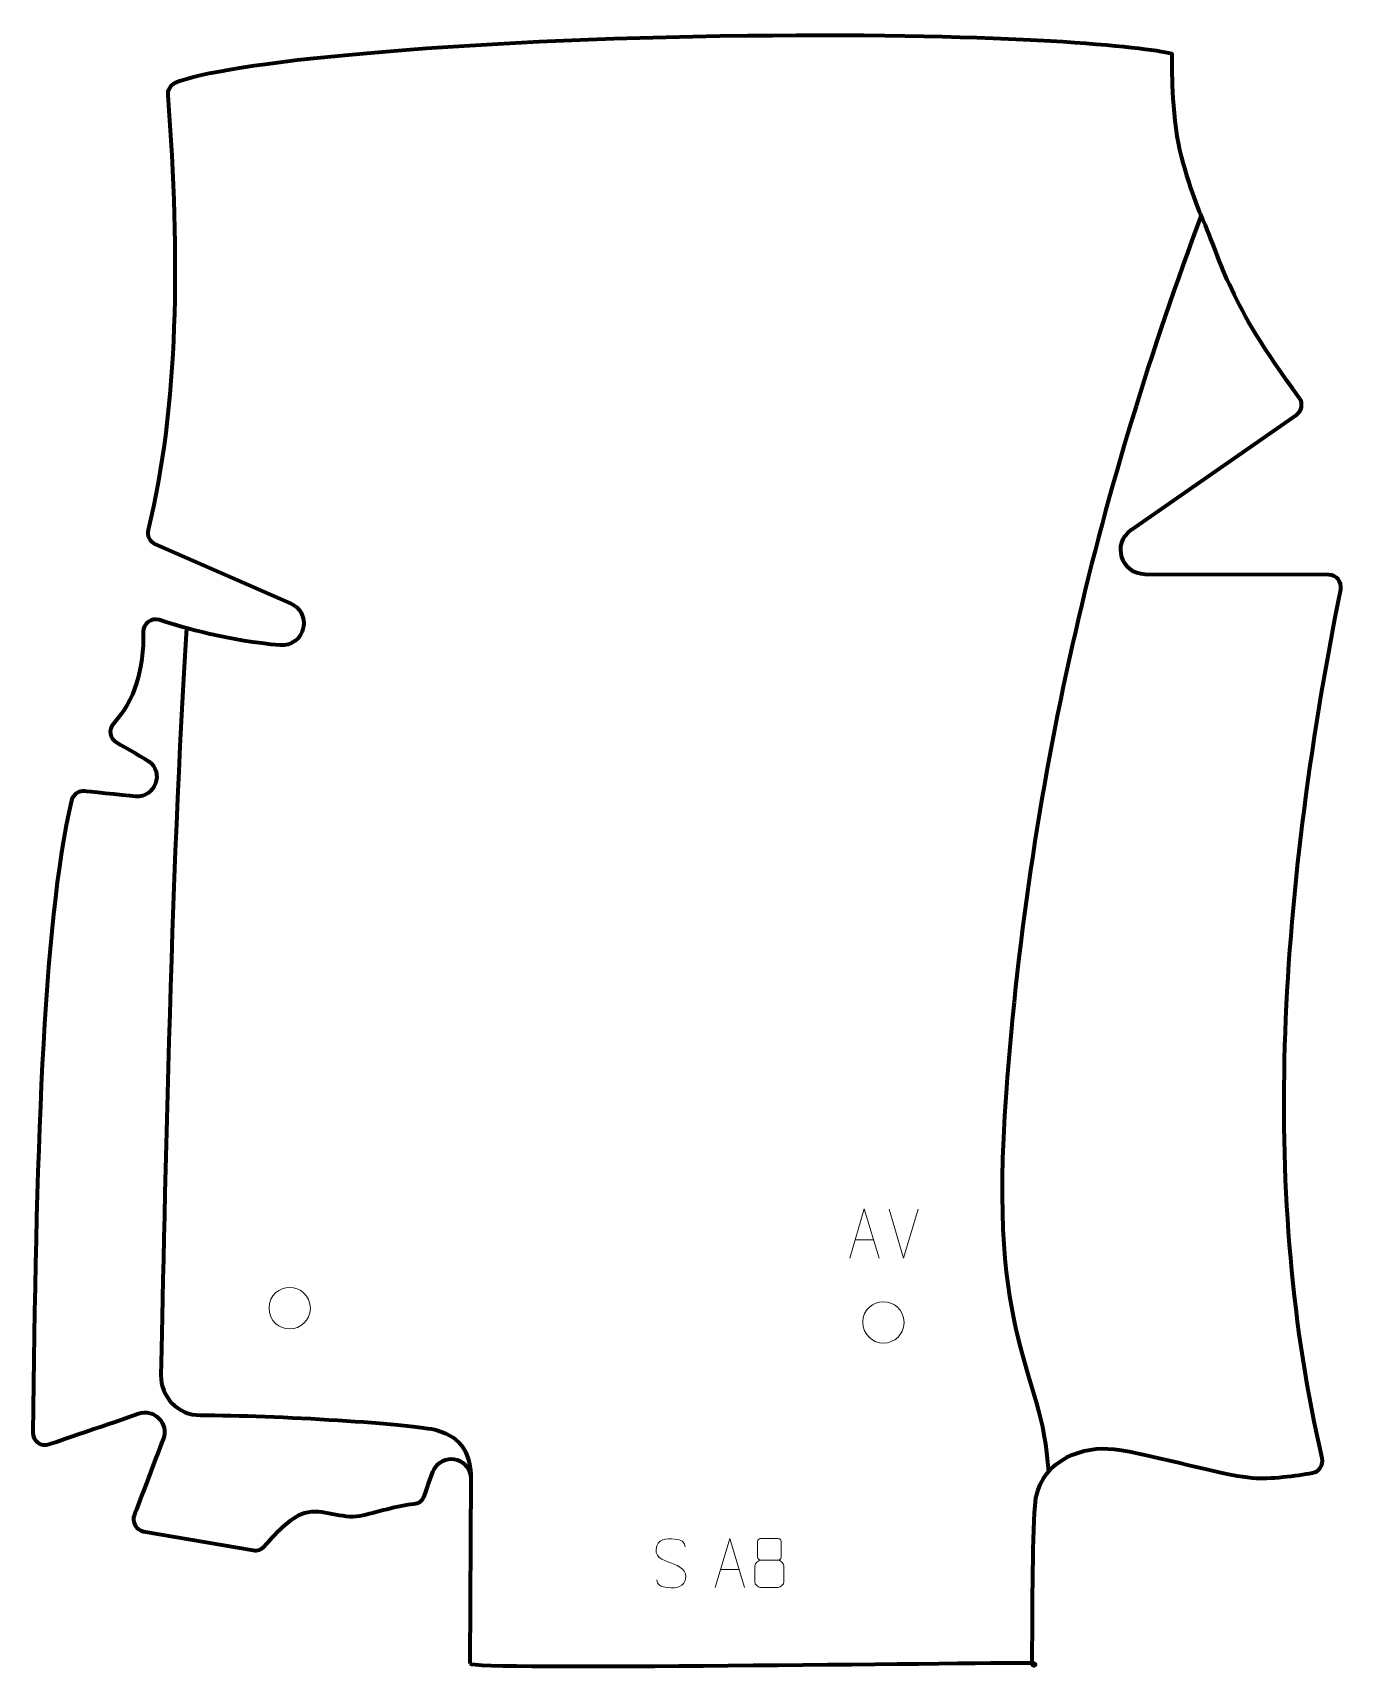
# Model space of a CAD drawing. Header units: millimetres. Extents: x -333 to 333, y -417 to 416.
import ezdxf

# ---------------------------------------------------------------- set-up
doc = ezdxf.new("R2010")
doc.units = ezdxf.units.MM
doc.header["$MEASUREMENT"] = 0
for name, color, linetype in [('layer 1', 7, 'Continuous'), ('layer 2', 7, 'Continuous'), ('layer 3', 7, 'Continuous')]:
    doc.layers.add(name, color=color, linetype=linetype)

msp = doc.modelspace()

# ---------------------------------------------------------------- linework, layer by layer
at = {"layer": 'layer 1', "color": 250, "lineweight": 9}
for points, knots in [([(82.7964, -207.0587), (82.7964, -207.0587), (90.1674, -182.1052), (90.1674, -182.1052), (90.1674, -182.1052), (90.1674, -182.1052), (97.7373, -207.0587), (97.7373, -207.0587)], [0, 0, 0, 0, 0.33333333, 0.33333333, 0.33333333, 0.33333333, 1, 1, 1, 1]), ([(-212.4063, -232.4372), (-212.3356, -225.7968), (-207.0616, -221.9508), (-201.9063, -222.0478), (-201.9063, -222.0478), (-196.751, -221.9508), (-191.477, -226.0142), (-191.4063, -232.6546), (-191.4063, -232.6546), (-191.7765, -238.9839), (-196.2184, -243.0146), (-201.9063, -243.044), (-201.9063, -243.044), (-207.0616, -243.141), (-212.3356, -239.0776), (-212.4063, -232.4372)], [0, 0, 0, 0, 0.2, 0.2, 0.2, 0.2, 0.4, 0.4, 0.4, 0.4, 0.6, 0.6, 0.6, 0.6, 1, 1, 1, 1]), ([(89.3882, -239.6649), (89.4589, -233.0245), (94.7329, -229.1785), (99.8882, -229.2755), (99.8882, -229.2755), (105.0435, -229.1785), (110.3175, -233.2419), (110.3882, -239.8823), (110.3882, -239.8823), (110.018, -246.2116), (105.5761, -250.2423), (99.8882, -250.2717), (99.8882, -250.2717), (94.7329, -250.3687), (89.4589, -246.3053), (89.3882, -239.6649)], [0, 0, 0, 0, 0.2, 0.2, 0.2, 0.2, 0.4, 0.4, 0.4, 0.4, 0.6, 0.6, 0.6, 0.6, 1, 1, 1, 1]), ([(-8.1153, -362.1084), (-12.3636, -360.638), (-17.2717, -358.8422), (-15.2666, -353.3219), (-15.2666, -353.3219), (-13.7631, -349.182), (-8.5495, -349.5705), (-4.9459, -350.1716), (-4.9459, -350.1716), (-2.0853, -350.6488), (-1.2206, -351.862), (-0.91, -353.9461)], [0, 0, 0, 0, 0.25, 0.25, 0.25, 0.25, 0.5, 0.5, 0.5, 0.5, 1, 1, 1, 1]), ([(14.4142, -374.5852), (14.4142, -374.5852), (21.7852, -349.6317), (21.7852, -349.6317), (21.7852, -349.6317), (21.7852, -349.6317), (29.3551, -374.5852), (29.3551, -374.5852)], [0, 0, 0, 0, 0.33333333, 0.33333333, 0.33333333, 0.33333333, 1, 1, 1, 1]), ([(35.9313, -351.0976), (35.9313, -353.3106), (35.9313, -356.9929), (35.9313, -359.2062), (35.9313, -359.2062), (35.9463, -359.7136), (36.7537, -360.645), (37.4538, -360.6438), (37.4538, -360.6438), (40.4237, -360.6436), (43.3939, -360.7285), (46.3643, -360.7288), (46.3643, -360.7288), (47.1614, -360.7246), (47.8821, -359.9343), (47.8795, -359.2136), (47.8795, -359.2136), (47.8792, -356.9976), (47.8792, -353.3129), (47.8795, -351.0976), (47.8795, -351.0976), (47.861, -350.3868), (47.2496, -349.6264), (46.4157, -349.6338), (46.4157, -349.6338), (43.3986, -349.6341), (40.3817, -349.6341), (37.3651, -349.6338), (37.3651, -349.6338), (36.7387, -349.6262), (35.9146, -350.3372), (35.9313, -351.0976)], [0, 0, 0, 0, 0.11111111, 0.11111111, 0.11111111, 0.11111111, 0.22222222, 0.22222222, 0.22222222, 0.22222222, 0.33333333, 0.33333333, 0.33333333, 0.33333333, 0.44444444, 0.44444444, 0.44444444, 0.44444444, 0.55555556, 0.55555556, 0.55555556, 0.55555556, 0.66666667, 0.66666667, 0.66666667, 0.66666667, 0.77777778, 0.77777778, 0.77777778, 0.77777778, 1, 1, 1, 1]), ([(-8.1153, -362.1085), (-4.0967, -363.7552), (0.9328, -365.6435), (-0.9012, -371.0038), (-0.9012, -371.0038), (-2.361, -375.2702), (-7.2718, -375.0135), (-10.9979, -374.4588), (-10.9979, -374.4588), (-13.7479, -374.049), (-14.9688, -372.8355), (-15.3468, -370.7233)], [0, 0, 0, 0, 0.25, 0.25, 0.25, 0.25, 0.5, 0.5, 0.5, 0.5, 1, 1, 1, 1]), ([(34.4725, -363.6158), (34.4725, -366.7866), (34.4725, -368.4887), (34.4725, -371.6601), (34.4725, -371.6601), (34.464, -372.882), (36.1619, -374.5747), (37.4145, -374.5832), (37.4145, -374.5832), (40.3976, -374.5829), (43.3809, -374.5829), (46.3643, -374.5832), (46.3643, -374.5832), (47.6876, -374.5715), (49.308, -372.9499), (49.2969, -371.6507), (49.2969, -371.6507), (49.2966, -368.4825), (49.2966, -366.7837), (49.2969, -363.6158), (49.2969, -363.6158), (49.2272, -362.2354), (47.6494, -360.6568), (46.344, -360.6629), (46.344, -360.6629), (43.3674, -360.6632), (40.3908, -360.6632), (37.4145, -360.6629), (37.4145, -360.6629), (36.335, -360.6565), (34.4887, -362.2354), (34.4725, -363.6158)], [0, 0, 0, 0, 0.11111111, 0.11111111, 0.11111111, 0.11111111, 0.22222222, 0.22222222, 0.22222222, 0.22222222, 0.33333333, 0.33333333, 0.33333333, 0.33333333, 0.44444444, 0.44444444, 0.44444444, 0.44444444, 0.55555556, 0.55555556, 0.55555556, 0.55555556, 0.66666667, 0.66666667, 0.66666667, 0.66666667, 0.77777778, 0.77777778, 0.77777778, 0.77777778, 1, 1, 1, 1])]:
    msp.add_open_spline(points, degree=3, knots=knots, dxfattribs=at)
for points in [[(110.1559, -207.066), (110.1559, -207.066), (102.8341, -182.1124), (102.8341, -182.1124)], [(117.4778, -182.1124), (117.4778, -182.1124), (110.156, -207.066), (110.156, -207.066)], [(85.519, -197.8093), (85.519, -197.8093), (95.0147, -197.8093), (95.0147, -197.8093)], [(17.1368, -365.3358), (17.1368, -365.3358), (26.6325, -365.3358), (26.6325, -365.3358)]]:
    msp.add_open_spline(points, degree=3, dxfattribs=at)
at = {"layer": 'layer 2', "color": 230, "lineweight": 200}
msp.add_open_spline([(-110.433, -413.2093), (-110.433, -413.2093), (-109.8699, -318.9906), (-109.8699, -318.9906), (-109.8699, -318.9906), (-110.0198, -309.423), (-122.2898, -305.595), (-127.8594, -313.3758), (-127.8594, -313.3758), (-129.3104, -315.4029), (-131.7435, -322.9703), (-133.415, -327.8708), (-133.415, -327.8708), (-134.2165, -330.2206), (-136.3388, -331.8706), (-138.8153, -332.047), (-138.8153, -332.047), (-146.3958, -332.586), (-158.3959, -336.5089), (-166.194, -338.0685), (-166.194, -338.0685), (-175.4583, -339.9213), (-185.0934, -333.9925), (-194.3577, -336.5865), (-194.3577, -336.5865), (-201.3056, -338.5321), (-210.547, -348.6067), (-214.7331, -353.5227), (-214.7331, -353.5227), (-216.153, -355.1899), (-218.3434, -355.9889), (-220.5013, -355.6174), (-220.5013, -355.6174), (-220.5013, -355.6174), (-276.1593, -346.0318), (-276.1593, -346.0318), (-276.1593, -346.0318), (-280.0326, -345.3647), (-282.316, -341.3088), (-280.8775, -337.6515), (-280.8775, -337.6515), (-280.8775, -337.6515), (-269.9668, -308.7382), (-266.2534, -299.1296), (-266.2534, -299.1296), (-263.1769, -291.1695), (-270.8025, -283.3357), (-278.8536, -286.1664), (-278.8536, -286.1664), (-290.1516, -290.1391), (-324.175, -301.6837), (-324.175, -301.6837), (-324.175, -301.6837), (-328.2453, -303.1527), (-332.5298, -300.1043), (-332.4801, -295.7775), (-332.4801, -295.7775), (-330.9384, -162.1658), (-327.7694, -37.154), (-312.8187, 25.6063), (-312.8187, 25.6063), (-312.0839, 28.6903), (-309.154, 30.7308), (-306.0086, 30.3349), (-306.0086, 30.3349), (-306.0086, 30.3349), (-286.7406, 28.2913), (-280.3074, 27.7229), (-280.3074, 27.7229), (-270.3344, 26.8424), (-265.3715, 40.1993), (-273.7616, 45.6624), (-273.7616, 45.6624), (-277.67, 48.2074), (-289.8622, 55.0841), (-289.8622, 55.0841), (-289.8622, 55.0841), (-293.3757, 57.0011), (-294.2132, 61.7255), (-291.5042, 64.6712), (-291.5042, 64.6712), (-280.7223, 76.3947), (-276.1011, 92.2101), (-276.3256, 111.4167), (-276.3256, 111.4167), (-276.3753, 115.6535), (-272.2584, 118.6966), (-268.2272, 117.3927), (-268.2272, 117.3927), (-255.9361, 113.4166), (-231.9356, 106.5868), (-206.7631, 104.5714), (-206.7631, 104.5714), (-201.0852, 104.1169), (-195.9512, 108.024), (-195.0103, 113.642), (-195.0103, 113.642), (-194.9952, 113.7323), (-194.98, 113.8219), (-194.9645, 113.9104), (-194.9645, 113.9104), (-194.0977, 118.898), (-196.7488, 123.8299), (-201.3868, 125.8587), (-201.3868, 125.8587), (-201.3868, 125.8587), (-270.3314, 156.0218), (-270.3314, 156.0218), (-270.3314, 156.0218), (-273.0963, 157.2315), (-274.5822, 160.2531), (-273.8639, 163.1844), (-273.8639, 163.1844), (-258.4915, 225.9195), (-257.6002, 301.778), (-263.9346, 384.1859), (-263.9346, 384.1859), (-264.135, 386.7975), (-262.6833, 389.2549), (-260.2926, 390.326), (-260.2926, 390.326), (-237.4307, 400.5696), (-119.8828, 412.6017), (30.8331, 414.3744), (30.8331, 414.3744), (168.4178, 415.9933), (231.7683, 408.6329), (246.5374, 405.3268), (246.5374, 405.3268), (246.9509, 405.2343), (245.8055, 384.4152), (249.2949, 363.4799), (249.2949, 363.4799), (252.3885, 344.9198), (260.0901, 326.1714), (261.4185, 323.1264), (261.4185, 323.1264), (273.3735, 295.7232), (274.149, 280.9286), (311.4114, 230.2513), (311.4114, 230.2513), (313.2978, 227.4448), (312.5847, 223.6416), (309.8109, 221.7081), (309.8109, 221.7081), (309.8109, 221.7081), (225.8508, 163.1801), (225.8508, 163.1801), (225.8508, 163.1801), (215.9078, 156.2491), (220.7895, 140.638), (232.9096, 140.6059), (232.9096, 140.6059), (232.9096, 140.6059), (326.2966, 140.3592), (326.2966, 140.3592), (326.2966, 140.3592), (330.199, 140.3491), (333.1241, 136.7775), (332.3605, 132.9506), (332.3605, 132.9506), (300.0481, -28.9343), (292.2207, -176.9771), (322.9395, -308.7848), (322.9395, -308.7848), (323.7495, -312.2596), (321.4723, -315.6968), (317.9558, -316.3011), (317.9558, -316.3011), (309.9605, -317.6744), (296.3369, -319.6249), (287.3855, -318.7963), (287.3855, -318.7963), (269.6464, -317.1534), (229.5762, -304.7173), (214.0123, -303.9761), (214.0123, -303.9761), (198.4484, -303.2349), (178.4374, -311.3876), (176.955, -332.8806), (176.955, -332.8806), (175.7111, -350.9195), (175.5862, -392.4346), (175.5541, -412.8696), (175.5541, -412.8696), (175.5488, -416.2901), (178.9754, -412.8696), (175.5541, -412.8696), (175.5541, -412.8696), (144.5541, -412.6259), (-110.4535, -416.6448), (-110.433, -413.2093)], degree=3, knots=[0, 0, 0, 0, 0.02040816, 0.02040816, 0.02040816, 0.02040816, 0.04081633, 0.04081633, 0.04081633, 0.04081633, 0.06122449, 0.06122449, 0.06122449, 0.06122449, 0.08163265, 0.08163265, 0.08163265, 0.08163265, 0.10204082, 0.10204082, 0.10204082, 0.10204082, 0.12244898, 0.12244898, 0.12244898, 0.12244898, 0.14285714, 0.14285714, 0.14285714, 0.14285714, 0.16326531, 0.16326531, 0.16326531, 0.16326531, 0.18367347, 0.18367347, 0.18367347, 0.18367347, 0.20408163, 0.20408163, 0.20408163, 0.20408163, 0.2244898, 0.2244898, 0.2244898, 0.2244898, 0.24489796, 0.24489796, 0.24489796, 0.24489796, 0.26530612, 0.26530612, 0.26530612, 0.26530612, 0.28571429, 0.28571429, 0.28571429, 0.28571429, 0.30612245, 0.30612245, 0.30612245, 0.30612245, 0.32653061, 0.32653061, 0.32653061, 0.32653061, 0.34693878, 0.34693878, 0.34693878, 0.34693878, 0.36734694, 0.36734694, 0.36734694, 0.36734694, 0.3877551, 0.3877551, 0.3877551, 0.3877551, 0.40816327, 0.40816327, 0.40816327, 0.40816327, 0.42857143, 0.42857143, 0.42857143, 0.42857143, 0.44897959, 0.44897959, 0.44897959, 0.44897959, 0.46938776, 0.46938776, 0.46938776, 0.46938776, 0.48979592, 0.48979592, 0.48979592, 0.48979592, 0.51020408, 0.51020408, 0.51020408, 0.51020408, 0.53061224, 0.53061224, 0.53061224, 0.53061224, 0.55102041, 0.55102041, 0.55102041, 0.55102041, 0.57142857, 0.57142857, 0.57142857, 0.57142857, 0.59183673, 0.59183673, 0.59183673, 0.59183673, 0.6122449, 0.6122449, 0.6122449, 0.6122449, 0.63265306, 0.63265306, 0.63265306, 0.63265306, 0.65306122, 0.65306122, 0.65306122, 0.65306122, 0.67346939, 0.67346939, 0.67346939, 0.67346939, 0.69387755, 0.69387755, 0.69387755, 0.69387755, 0.71428571, 0.71428571, 0.71428571, 0.71428571, 0.73469388, 0.73469388, 0.73469388, 0.73469388, 0.75510204, 0.75510204, 0.75510204, 0.75510204, 0.7755102, 0.7755102, 0.7755102, 0.7755102, 0.79591837, 0.79591837, 0.79591837, 0.79591837, 0.81632653, 0.81632653, 0.81632653, 0.81632653, 0.83673469, 0.83673469, 0.83673469, 0.83673469, 0.85714286, 0.85714286, 0.85714286, 0.85714286, 0.87755102, 0.87755102, 0.87755102, 0.87755102, 0.89795918, 0.89795918, 0.89795918, 0.89795918, 0.91836735, 0.91836735, 0.91836735, 0.91836735, 0.93877551, 0.93877551, 0.93877551, 0.93877551, 0.95918367, 0.95918367, 0.95918367, 0.95918367, 1, 1, 1, 1], dxfattribs=at)
at = {"layer": 'layer 3', "color": 142, "lineweight": 200}
for points, knots in [([(261.4185, 323.1264), (210.8249, 187.7166), (174.4972, 42.7235), (162.217, -123.0596), (162.217, -123.0596), (152.6546, -252.1512), (180.5607, -261.3125), (183.7403, -315.6995)], [0, 0, 0, 0, 0.33333333, 0.33333333, 0.33333333, 0.33333333, 1, 1, 1, 1]), ([(-254.3454, 113.2665), (-262.2187, -3.521), (-266.0569, -202.9692), (-267.3794, -266.5264), (-267.3794, -266.5264), (-267.613, -277.7518), (-258.5643, -286.9582), (-247.3368, -286.9392), (-247.3368, -286.9392), (-209.9131, -286.8767), (-138.5488, -291.3316), (-127.0438, -294.5877), (-127.0438, -294.5877), (-113.9863, -298.2834), (-109.8025, -307.7548), (-109.8699, -318.9908)], [0, 0, 0, 0, 0.2, 0.2, 0.2, 0.2, 0.4, 0.4, 0.4, 0.4, 0.6, 0.6, 0.6, 0.6, 1, 1, 1, 1])]:
    msp.add_open_spline(points, degree=3, knots=knots, dxfattribs=at)

doc.saveas('drawing.dxf')
